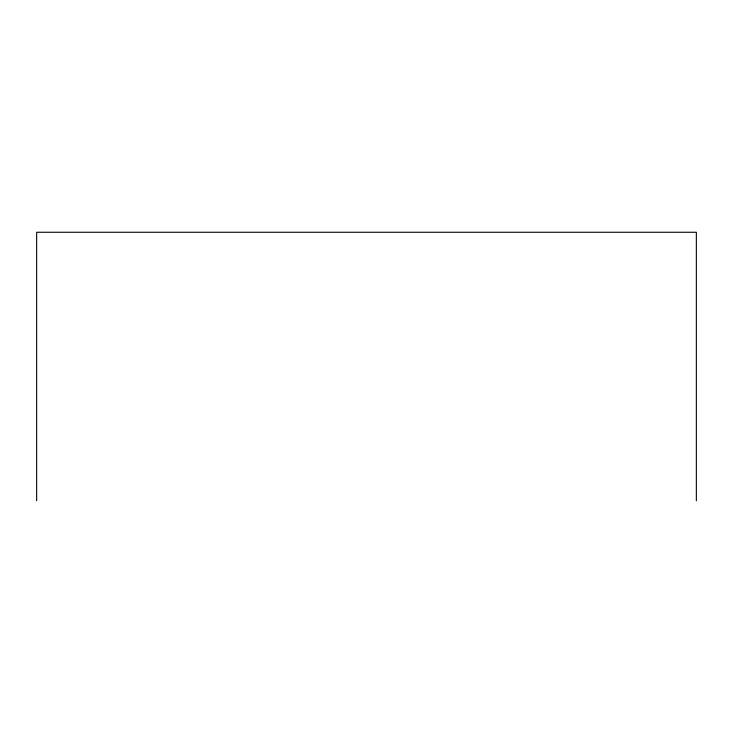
<?xml version="1.0" encoding="UTF-8"?>
<svg xmlns="http://www.w3.org/2000/svg" width="733" height="733" viewBox="0 0 733 733"><rect width="100%" height="100%" fill="white"/><g stroke="black" fill="none" stroke-linecap="round" stroke-linejoin="round"><path stroke-width="1.1" d="M696.35 500.74L696.35 232.26L36.65 232.26L36.65 500.74"/></g></svg>
